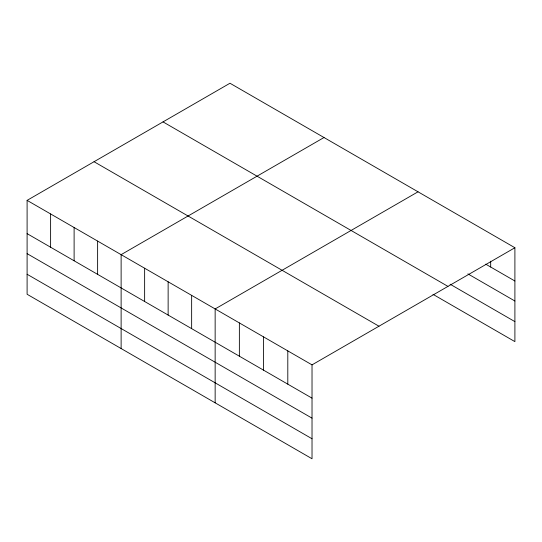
<?xml version="1.0" encoding="UTF-8"?>
<svg xmlns="http://www.w3.org/2000/svg" width="542" height="542" viewBox="0 0 542 542"><rect width="100%" height="100%" fill="white"/><g stroke="black" fill="none" stroke-linecap="round" stroke-linejoin="round"><path stroke-width="0.81" d="M312.023 418.146L312.023 364.868L27.1 200.371L27.1 294.265L312.023 458.762L312.023 418.146L27.1 253.649M432.983 294.333L514.9 341.629L514.9 247.735L229.977 83.238L27.1 200.371M324.001 137.526L121.123 254.652L121.123 348.547M418.024 191.807L215.147 308.94L215.147 402.835M312.023 364.868L514.9 247.735M485.693 264.15L514.9 281.007M467.888 273.873L514.9 301.013M450.084 284.204L514.9 321.623M163.027 121.896L447.949 286.386M94.051 161.719L378.973 326.216M27.1 233.643L312.023 398.14M27.1 274.259L312.023 438.756M490.679 261.203L490.679 267.03M287.802 350.884L287.802 384.156M263.581 336.9L263.581 370.179M239.368 322.924L239.368 356.196M191.644 295.37L191.644 328.642M168.135 281.799L168.135 315.071M144.633 268.229L144.633 301.501M97.621 241.082L97.621 274.36M74.112 227.511L74.112 260.783M50.609 213.941L50.609 247.213"/></g></svg>
